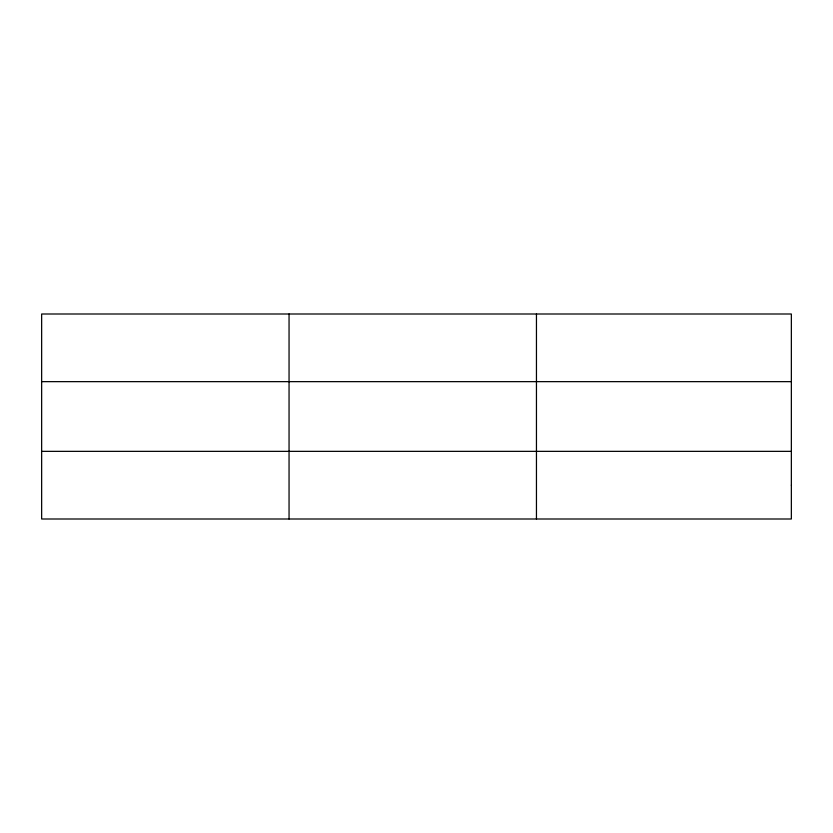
<?xml version="1.0" encoding="UTF-8"?>
<svg xmlns="http://www.w3.org/2000/svg" width="833" height="833" viewBox="0 0 833 833"><rect width="100%" height="100%" fill="white"/><g stroke="black" fill="none" stroke-linecap="round" stroke-linejoin="round"><path stroke-width="1.25" d="M289.051 519.001L289.051 313.999M536.452 519.001L536.452 313.999M41.65 381.649L791.35 381.649M41.65 451.351L791.35 451.351M791.35 485.181L791.35 519.001L41.65 519.001L41.65 313.999L791.35 313.999L791.35 485.181"/></g></svg>
